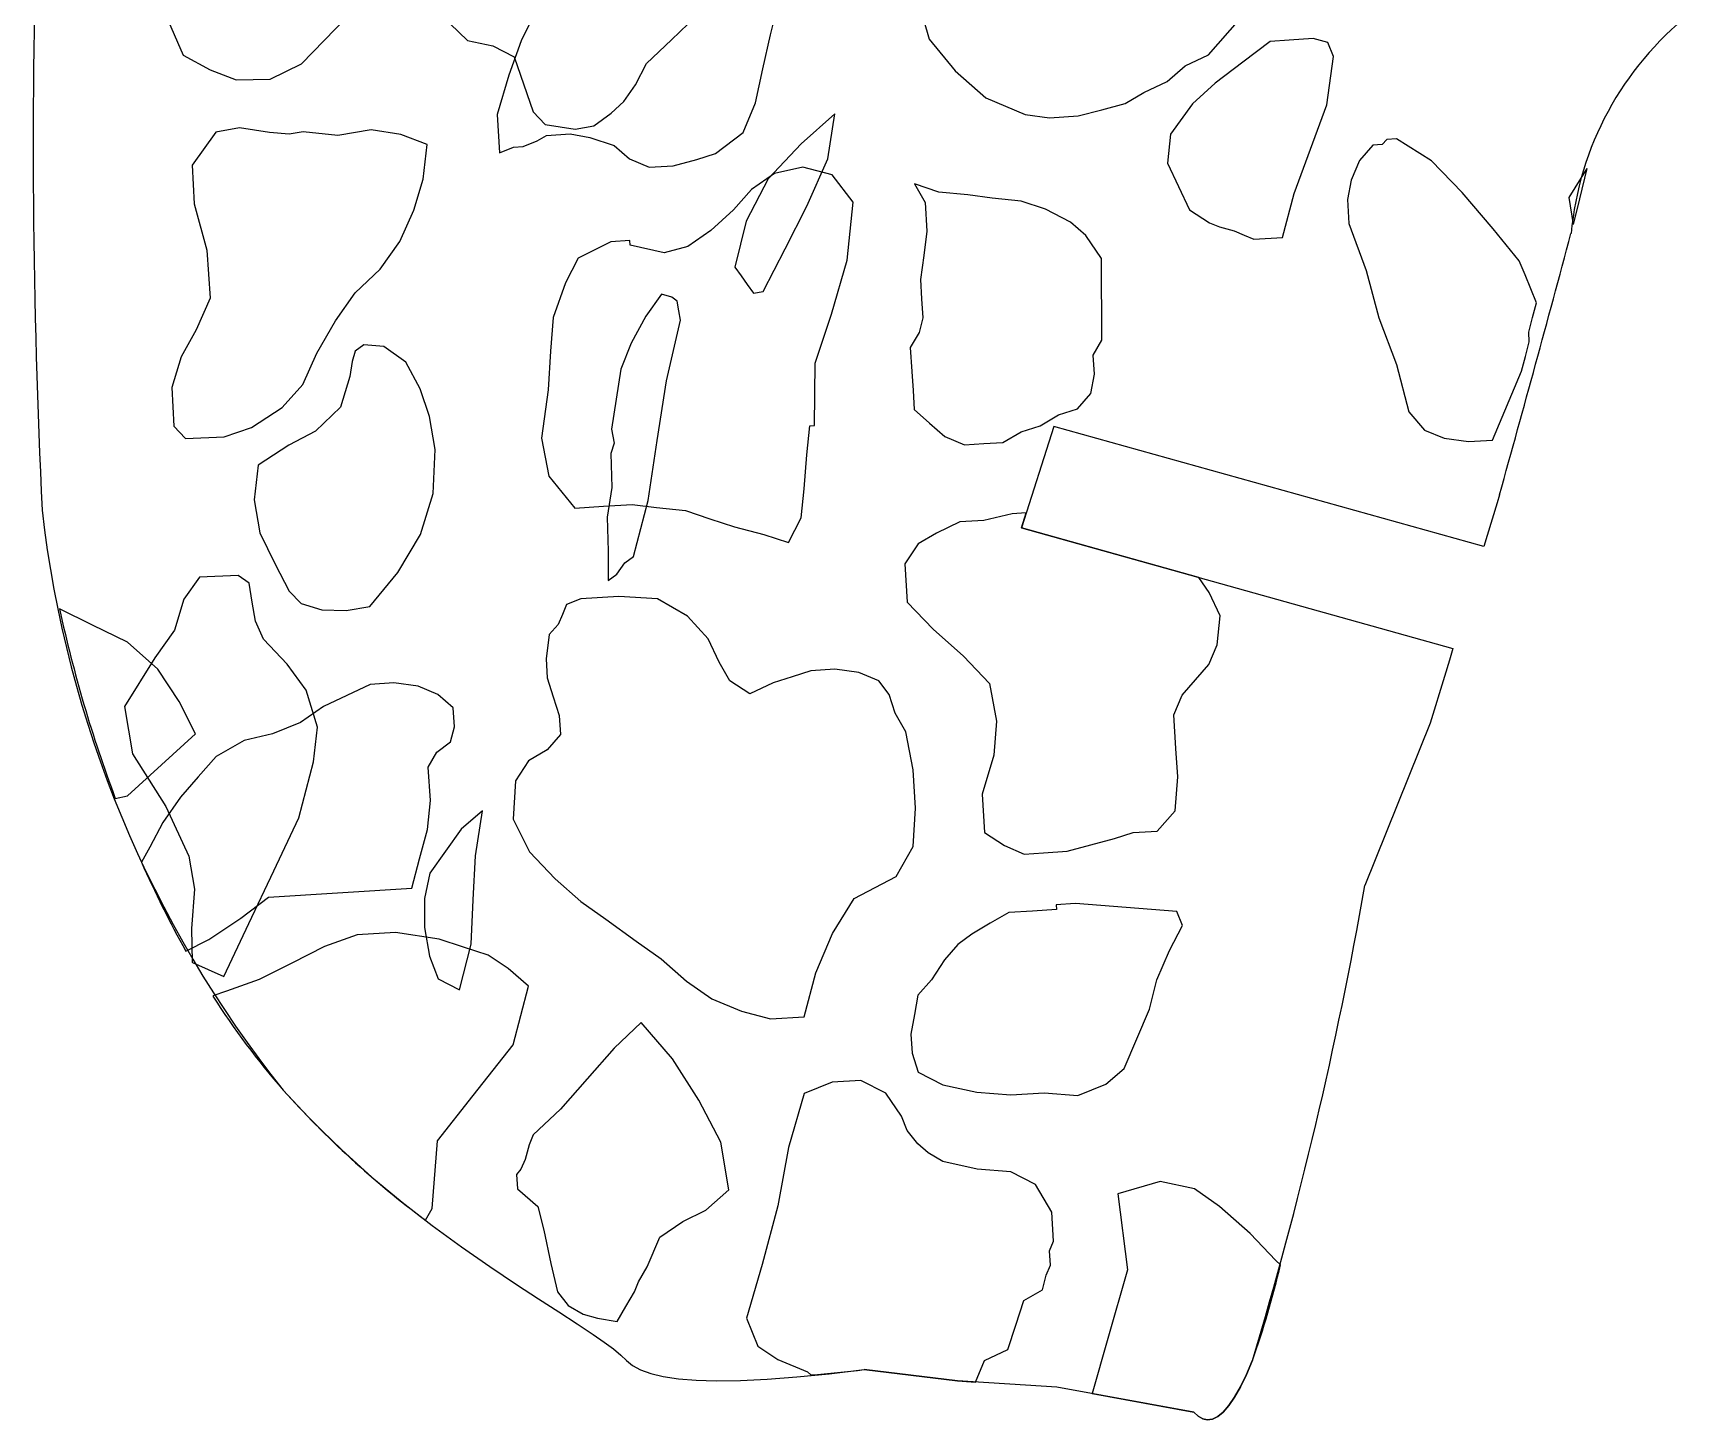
# Model space of a CAD drawing. Extents: x 1.3 to 15.6, y 3.2 to 7.5.
# Drawn here: x 6.313 to 7.807, y 3.374 to 4.625 of the extents above; entities that cross this region are included whole.
import ezdxf

# ---------------------------------------------------------------- set-up
doc = ezdxf.new("R2010")
doc.units = 0
doc.header["$MEASUREMENT"] = 0

msp = doc.modelspace()

# ---------------------------------------------------------------- linework, layer by layer
at = {"color": 7, "linetype": 'Continuous'}
for p, q in [((6.4266, 4.6541), (6.4481, 4.6051)), ((6.7683, 4.6491), (6.7529, 4.6178)), ((7.1098, 4.6578), (7.1209, 4.6195)), ((6.5547, 4.597), (6.5958, 4.6391)), ((6.6889, 4.6331), (6.7046, 4.6182)), ((6.8886, 4.6189), (6.9112, 4.6403)), ((6.9777, 4.6234), (6.9812, 4.6366)), ((7.3729, 4.6053), (7.4012, 4.6374)), ((6.7046, 4.6182), (6.7273, 4.6133)), ((6.7529, 4.6178), (6.7419, 4.5868)), ((6.8659, 4.5975), (6.8886, 4.6189)), ((6.971, 4.5927), (6.9777, 4.6234)), ((7.1209, 4.6195), (7.1444, 4.5907)), ((7.4285, 4.6174), (7.4037, 4.5985)), ((7.4457, 4.6185), (7.4285, 4.6174)), ((7.4673, 4.6199), (7.4457, 4.6185)), ((7.4805, 4.6164), (7.4673, 4.6199)), ((6.4481, 4.6051), (6.4723, 4.5917)), ((6.7273, 4.6133), (6.7465, 4.6034)), ((6.7465, 4.6034), (6.7638, 4.5538)), ((7.3519, 4.5953), (7.3729, 4.6053)), ((7.4797, 4.5601), (7.4856, 4.6038)), ((7.4856, 4.6038), (7.4805, 4.6164)), ((6.4723, 4.5917), (6.4958, 4.5826)), ((6.5264, 4.5834), (6.5547, 4.597)), ((6.856, 4.5783), (6.8659, 4.5975)), ((6.9643, 4.5619), (6.971, 4.5927)), ((7.1444, 4.5907), (7.1719, 4.5665)), ((7.3355, 4.5812), (7.3519, 4.5953)), ((7.4037, 4.5985), (7.3789, 4.5797)), ((6.4958, 4.5826), (6.5264, 4.5834)), ((6.7419, 4.5868), (6.7312, 4.5514)), ((6.8454, 4.5633), (6.856, 4.5783)), ((7.3145, 4.5712), (7.3355, 4.5812)), ((7.3789, 4.5797), (7.3584, 4.561)), ((6.8341, 4.5526), (6.8454, 4.5633)), ((6.953, 4.5352), (6.9643, 4.5619)), ((7.1719, 4.5665), (7.2075, 4.5514)), ((7.2765, 4.5558), (7.2978, 4.5615)), ((7.2978, 4.5615), (7.3145, 4.5712)), ((7.3584, 4.561), (7.3385, 4.5338)), ((7.465, 4.5202), (7.4797, 4.5601)), ((6.7312, 4.5514), (6.7334, 4.5169)), ((6.7638, 4.5538), (6.7745, 4.5425)), ((6.8185, 4.5412), (6.8341, 4.5526)), ((7.0359, 4.552), (7.0054, 4.5249)), ((7.0296, 4.5115), (7.0359, 4.552)), ((7.2075, 4.5514), (7.2293, 4.5485)), ((7.2293, 4.5485), (7.2552, 4.5501)), ((7.2552, 4.5501), (7.2765, 4.5558)), ((6.4775, 4.5356), (6.4563, 4.5057)), ((6.4988, 4.5393), (6.4775, 4.5356)), ((6.5123, 4.5372), (6.4988, 4.5393)), ((6.5258, 4.5351), (6.5123, 4.5372)), ((6.5436, 4.5337), (6.5258, 4.5351)), ((6.5564, 4.5359), (6.5436, 4.5337)), ((6.5877, 4.5325), (6.5564, 4.5359)), ((6.6175, 4.5376), (6.5877, 4.5325)), ((6.6445, 4.5334), (6.6175, 4.5376)), ((6.668, 4.5243), (6.6445, 4.5334)), ((6.7547, 4.5226), (6.7673, 4.5278)), ((6.7673, 4.5278), (6.7757, 4.5326)), ((6.7745, 4.5425), (6.788, 4.5404)), ((6.7757, 4.5326), (6.7972, 4.534)), ((6.788, 4.5404), (6.8015, 4.5383)), ((6.7972, 4.534), (6.8148, 4.5308)), ((6.8015, 4.5383), (6.8185, 4.5412)), ((6.8148, 4.5308), (6.8369, 4.5235)), ((6.9283, 4.5163), (6.953, 4.5352)), ((7.3385, 4.5338), (7.3359, 4.5076)), ((7.5337, 4.5289), (7.5296, 4.5243)), ((7.5423, 4.5294), (7.5337, 4.5289)), ((7.5739, 4.5098), (7.5423, 4.5294)), ((6.6645, 4.493), (6.668, 4.5243)), ((6.7334, 4.5169), (6.746, 4.5221)), ((6.746, 4.5221), (6.7547, 4.5226)), ((6.8369, 4.5235), (6.8506, 4.5114)), ((6.9113, 4.5109), (6.9283, 4.5163)), ((7.0054, 4.5249), (6.9757, 4.4935)), ((7.4502, 4.4803), (7.465, 4.5202)), ((7.521, 4.5237), (7.5089, 4.51)), ((7.5296, 4.5243), (7.521, 4.5237)), ((6.4563, 4.5057), (6.4579, 4.4709)), ((6.8506, 4.5114), (6.8684, 4.5039)), ((6.8684, 4.5039), (6.89, 4.5052)), ((6.89, 4.5052), (6.9113, 4.5109)), ((6.9814, 4.4981), (6.9607, 4.4838)), ((7.007, 4.504), (6.9814, 4.4981)), ((7.0334, 4.497), (7.007, 4.504)), ((7.0106, 4.4688), (7.0296, 4.5115)), ((7.3359, 4.5076), (7.3458, 4.4866)), ((7.5089, 4.51), (7.5014, 4.4922)), ((7.6017, 4.4812), (7.5739, 4.5098)), ((7.7142, 4.5028), (7.6978, 4.4765)), ((6.6561, 4.4653), (6.6645, 4.493)), ((6.9607, 4.4838), (6.9445, 4.4654)), ((6.9757, 4.4935), (6.956, 4.4551)), ((7.0523, 4.4723), (7.0334, 4.497)), ((7.1076, 4.4888), (7.1173, 4.4721)), ((7.1297, 4.4815), (7.1076, 4.4888)), ((7.3458, 4.4866), (7.3558, 4.4656)), ((7.5014, 4.4922), (7.4982, 4.4747)), ((6.4579, 4.4709), (6.4694, 4.429)), ((6.9909, 4.4303), (7.0106, 4.4688)), ((7.047, 4.42), (7.0523, 4.4723)), ((7.1173, 4.4721), (7.1189, 4.4462)), ((7.1558, 4.4789), (7.1297, 4.4815)), ((7.1777, 4.4759), (7.1558, 4.4789)), ((7.2038, 4.4733), (7.1777, 4.4759)), ((7.2259, 4.466), (7.2038, 4.4733)), ((7.4397, 4.4406), (7.4502, 4.4803)), ((7.4982, 4.4747), (7.4995, 4.4531)), ((7.6297, 4.4484), (7.6017, 4.4812)), ((7.6978, 4.4765), (7.7019, 4.4522)), ((6.6434, 4.4368), (6.6561, 4.4653)), ((6.9445, 4.4654), (6.924, 4.4468)), ((6.956, 4.4551), (6.9455, 4.4138)), ((7.2483, 4.4544), (7.2259, 4.466)), ((7.2621, 4.4423), (7.2483, 4.4544)), ((7.3558, 4.4656), (7.3739, 4.4538)), ((7.3739, 4.4538), (7.3828, 4.45)), ((7.4995, 4.4531), (7.5152, 4.4108)), ((6.924, 4.4468), (6.9033, 4.4325)), ((7.1189, 4.4462), (7.116, 4.4244)), ((7.2764, 4.4216), (7.2621, 4.4423)), ((7.3828, 4.45), (7.396, 4.4465)), ((7.396, 4.4465), (7.4049, 4.4427)), ((7.4049, 4.4427), (7.4138, 4.439)), ((7.4138, 4.439), (7.4397, 4.4406)), ((7.6532, 4.4196), (7.6297, 4.4484)), ((6.4694, 4.429), (6.4724, 4.3857)), ((6.6258, 4.4119), (6.6434, 4.4368)), ((6.8337, 4.4367), (6.8044, 4.4219)), ((6.851, 4.4378), (6.8337, 4.4367)), ((6.8513, 4.4335), (6.851, 4.4378)), ((6.882, 4.4268), (6.8513, 4.4335)), ((6.9033, 4.4325), (6.882, 4.4268)), ((6.9711, 4.3919), (6.9909, 4.4303)), ((7.116, 4.4244), (7.113, 4.4025)), ((6.6031, 4.3905), (6.6258, 4.4119)), ((6.8044, 4.4219), (6.7928, 4.3995)), ((6.9455, 4.4138), (6.9512, 4.406)), ((7.0328, 4.3714), (7.047, 4.42)), ((7.2767, 4.348), (7.2764, 4.4216)), ((7.5152, 4.4108), (7.5266, 4.3682)), ((7.6584, 4.4069), (7.6532, 4.4196)), ((6.7928, 4.3995), (6.7818, 4.3685)), ((6.9512, 4.406), (6.9569, 4.3982)), ((6.9569, 4.3982), (6.9626, 4.3904)), ((7.113, 4.4025), (7.1141, 4.3853)), ((7.6635, 4.3942), (7.6584, 4.4069)), ((7.6686, 4.3816), (7.6635, 4.3942)), ((6.4724, 4.3857), (6.4598, 4.3572)), ((6.5855, 4.3655), (6.6031, 4.3905)), ((6.8795, 4.3894), (6.8654, 4.3695)), ((6.8887, 4.3866), (6.8795, 4.3894)), ((6.8937, 4.3831), (6.8887, 4.3866)), ((6.8952, 4.3745), (6.8937, 4.3831)), ((6.9626, 4.3904), (6.9711, 4.3919)), ((7.1141, 4.3853), (7.1152, 4.368)), ((7.6651, 4.3684), (7.6686, 4.3816)), ((6.5685, 4.3363), (6.5855, 4.3655)), ((6.7818, 4.3685), (6.7794, 4.338)), ((6.8654, 4.3695), (6.852, 4.3453)), ((6.8841, 4.3113), (6.8966, 4.366)), ((6.8966, 4.366), (6.8952, 4.3745)), ((7.0182, 4.3272), (7.0328, 4.3714)), ((7.1152, 4.368), (7.1118, 4.3548)), ((7.5266, 4.3682), (7.5423, 4.3259)), ((7.6617, 4.3552), (7.6651, 4.3684)), ((6.4598, 4.3572), (6.4463, 4.333)), ((7.1118, 4.3548), (7.1039, 4.3413)), ((7.6622, 4.3465), (7.6617, 4.3552)), ((6.5559, 4.3079), (6.5685, 4.3363)), ((6.6033, 4.3379), (6.6005, 4.3286)), ((6.6111, 4.3436), (6.6033, 4.3379)), ((6.6289, 4.3423), (6.6111, 4.3436)), ((6.6488, 4.3281), (6.6289, 4.3423)), ((6.7794, 4.338), (6.7773, 4.3032)), ((6.852, 4.3453), (6.8428, 4.3218)), ((7.1039, 4.3413), (7.1053, 4.3198)), ((7.2689, 4.3345), (7.2767, 4.348)), ((7.27, 4.3172), (7.2689, 4.3345)), ((7.6587, 4.3333), (7.6622, 4.3465)), ((6.4463, 4.333), (6.4379, 4.3053)), ((6.6005, 4.3286), (6.5985, 4.3151)), ((6.6617, 4.304), (6.6488, 4.3281)), ((6.8428, 4.3218), (6.8387, 4.2948)), ((7.0175, 4.2709), (7.0182, 4.3272)), ((7.1053, 4.3198), (7.1064, 4.3025)), ((7.5423, 4.3259), (7.5536, 4.2833)), ((7.6289, 4.2578), (7.6552, 4.3201)), ((7.6552, 4.3201), (7.6587, 4.3333)), ((6.4379, 4.3053), (6.4395, 4.2705)), ((6.5375, 4.2872), (6.5559, 4.3079)), ((6.5985, 4.3151), (6.59, 4.2874)), ((6.6703, 4.2792), (6.6617, 4.304)), ((6.8757, 4.2573), (6.8841, 4.3113)), ((7.2668, 4.2997), (7.27, 4.3172)), ((6.7773, 4.3032), (6.7714, 4.2595)), ((6.8387, 4.2948), (6.8366, 4.2813)), ((7.1064, 4.3025), (7.1075, 4.2853)), ((7.2547, 4.286), (7.2668, 4.2997)), ((6.5098, 4.2693), (6.5375, 4.2872)), ((6.59, 4.2874), (6.5674, 4.266)), ((6.6754, 4.2494), (6.6703, 4.2792)), ((6.8366, 4.2813), (6.8345, 4.2677)), ((7.1075, 4.2853), (7.1213, 4.2731)), ((7.221, 4.2708), (7.2377, 4.2805)), ((7.2377, 4.2805), (7.2547, 4.286)), ((7.5536, 4.2833), (7.5677, 4.2669)), ((6.4395, 4.2705), (6.4502, 4.2592)), ((6.4502, 4.2592), (6.485, 4.2607)), ((6.485, 4.2607), (6.5098, 4.2693)), ((6.5674, 4.266), (6.5433, 4.2531)), ((6.7714, 4.2595), (6.7779, 4.2253)), ((6.8345, 4.2677), (6.8367, 4.255)), ((7.0105, 4.2444), (7.0132, 4.2706)), ((7.0132, 4.2706), (7.0175, 4.2709)), ((7.1213, 4.2731), (7.135, 4.261)), ((7.135, 4.261), (7.1528, 4.2535)), ((7.1873, 4.2557), (7.204, 4.2654)), ((7.204, 4.2654), (7.221, 4.2708)), ((7.2335, 4.2702), (7.2042, 4.1788)), ((7.6212, 4.1617), (7.2335, 4.2702)), ((7.5677, 4.2669), (7.5855, 4.2594)), ((7.5855, 4.2594), (7.6073, 4.2564)), ((6.5433, 4.2531), (6.5156, 4.2353)), ((6.6735, 4.2096), (6.6754, 4.2494)), ((6.8367, 4.255), (6.8339, 4.2457)), ((6.8339, 4.2457), (6.8347, 4.2152)), ((6.8674, 4.2032), (6.8757, 4.2573)), ((7.0081, 4.214), (7.0105, 4.2444)), ((7.1528, 4.2535), (7.1701, 4.2546)), ((7.1701, 4.2546), (7.1873, 4.2557)), ((7.6073, 4.2564), (7.6289, 4.2578)), ((6.5156, 4.2353), (6.5122, 4.204)), ((6.7779, 4.2253), (6.8014, 4.1965)), ((6.8347, 4.2152), (6.8305, 4.1882)), ((7.0055, 4.1878), (7.0081, 4.214)), ((6.5122, 4.204), (6.5173, 4.1742)), ((6.6622, 4.1726), (6.6735, 4.2096)), ((6.8273, 4.1981), (6.8531, 4.1998)), ((6.8531, 4.1998), (6.875, 4.1969)), ((6.8541, 4.1527), (6.8674, 4.2032)), ((7.6332, 4.2013), (7.6243, 4.1719)), ((7.6354, 4.2084), (7.6332, 4.2013)), ((6.8014, 4.1965), (6.8273, 4.1981)), ((6.8305, 4.1882), (6.8314, 4.1576)), ((6.875, 4.1969), (6.9011, 4.1942)), ((6.9011, 4.1942), (6.9232, 4.1869)), ((6.9232, 4.1869), (6.9454, 4.1797)), ((6.9939, 4.1654), (7.0055, 4.1878)), ((7.1702, 4.1853), (7.1486, 4.184)), ((7.1958, 4.1913), (7.1702, 4.1853)), ((7.2085, 4.1921), (7.1958, 4.1913)), ((7.2042, 4.1788), (7.2085, 4.1921)), ((6.5173, 4.1742), (6.5309, 4.1458)), ((6.6418, 4.1384), (6.6622, 4.1726)), ((6.9454, 4.1797), (6.9718, 4.1727)), ((6.9718, 4.1727), (6.9939, 4.1654)), ((7.1276, 4.174), (7.1109, 4.1642)), ((7.1486, 4.184), (7.1276, 4.174)), ((7.364, 4.134), (7.2042, 4.1788)), ((7.2042, 4.1788), (7.5933, 4.0699)), ((7.6243, 4.1719), (7.6212, 4.1617)), ((6.8314, 4.1576), (6.8315, 4.1313)), ((7.1109, 4.1642), (7.099, 4.1462)), ((6.5309, 4.1458), (6.5438, 4.1217)), ((6.8393, 4.137), (6.8428, 4.142)), ((6.8428, 4.142), (6.8463, 4.147)), ((6.8463, 4.147), (6.8541, 4.1527)), ((7.099, 4.1462), (7.1012, 4.1117)), ((6.4628, 4.1342), (6.4486, 4.1142)), ((6.4976, 4.1357), (6.4628, 4.1342)), ((6.5075, 4.1287), (6.4976, 4.1357)), ((6.5104, 4.1116), (6.5075, 4.1287)), ((6.6163, 4.1078), (6.6418, 4.1384)), ((6.8315, 4.1313), (6.8393, 4.137)), ((7.3735, 4.1203), (7.364, 4.134)), ((6.4486, 4.1142), (6.4402, 4.0865)), ((6.5133, 4.0946), (6.5104, 4.1116)), ((6.5438, 4.1217), (6.5545, 4.1104)), ((6.5545, 4.1104), (6.573, 4.1048)), ((6.7939, 4.1094), (6.7902, 4.1005)), ((6.8066, 4.1146), (6.7939, 4.1094)), ((6.8411, 4.1168), (6.8066, 4.1146)), ((6.8759, 4.1146), (6.8411, 4.1168)), ((6.9029, 4.099), (6.8759, 4.1146)), ((7.1012, 4.1117), (7.1244, 4.0872)), ((7.3835, 4.0993), (7.3735, 4.1203)), ((6.3664, 4.0909), (6.3366, 4.1055)), ((6.5205, 4.0783), (6.5133, 4.0946)), ((6.573, 4.1048), (6.595, 4.1041)), ((6.595, 4.1041), (6.6163, 4.1078)), ((6.7902, 4.1005), (6.7864, 4.0916)), ((6.9215, 4.0786), (6.9029, 4.099)), ((7.3808, 4.0731), (7.3835, 4.0993)), ((6.3977, 4.0756), (6.3664, 4.0909)), ((6.4402, 4.0865), (6.4225, 4.0615)), ((6.7783, 4.0825), (6.7754, 4.0606)), ((6.7864, 4.0916), (6.7783, 4.0825)), ((7.1244, 4.0872), (7.152, 4.0629)), ((6.4253, 4.0513), (6.3977, 4.0756)), ((6.5419, 4.0556), (6.5205, 4.0783)), ((6.9315, 4.0576), (6.9215, 4.0786)), ((7.3733, 4.0553), (7.3808, 4.0731)), ((7.5933, 4.0699), (7.5901, 4.0594)), ((6.4225, 4.0615), (6.395, 4.0174)), ((6.4444, 4.0222), (6.4253, 4.0513)), ((6.5591, 4.0322), (6.5419, 4.0556)), ((6.7754, 4.0606), (6.7765, 4.0434)), ((6.9412, 4.0408), (6.9315, 4.0576)), ((7.0142, 4.0498), (6.9973, 4.0444)), ((7.0358, 4.0512), (7.0142, 4.0498)), ((7.0576, 4.0483), (7.0358, 4.0512)), ((7.152, 4.0629), (7.1752, 4.0384)), ((7.3612, 4.0416), (7.3733, 4.0553)), ((7.5901, 4.0594), (7.5856, 4.0446)), ((6.6167, 4.0375), (6.5956, 4.0275)), ((6.6382, 4.0389), (6.6167, 4.0375)), ((6.6601, 4.036), (6.6382, 4.0389)), ((6.6779, 4.0284), (6.6601, 4.036)), ((6.7765, 4.0434), (6.7819, 4.0264)), ((6.9593, 4.029), (6.9412, 4.0408)), ((6.9803, 4.039), (6.9593, 4.029)), ((6.9973, 4.0444), (6.9803, 4.039)), ((7.0754, 4.0407), (7.0576, 4.0483)), ((7.0849, 4.0283), (7.0754, 4.0407)), ((7.1752, 4.0384), (7.1817, 4.0042)), ((7.3491, 4.0278), (7.3612, 4.0416)), ((7.5856, 4.0446), (7.5727, 4.0024)), ((6.4593, 3.9929), (6.4444, 4.0222)), ((6.5691, 3.9989), (6.5591, 4.0322)), ((6.5956, 4.0275), (6.5746, 4.0175)), ((6.6916, 4.0163), (6.6779, 4.0284)), ((6.7819, 4.0264), (6.7873, 4.0094)), ((7.0903, 4.0114), (7.0849, 4.0283)), ((7.3415, 4.01), (7.3491, 4.0278)), ((6.395, 4.0174), (6.4023, 3.9748)), ((6.5746, 4.0175), (6.5539, 4.0032)), ((6.6927, 3.9991), (6.6916, 4.0163)), ((6.7873, 4.0094), (6.7884, 3.9922)), ((7.1, 3.9947), (7.0903, 4.0114)), ((7.3435, 3.9798), (7.3415, 4.01)), ((6.4388, 3.9742), (6.4593, 3.9929)), ((6.5286, 3.9929), (6.503, 3.987)), ((6.5539, 4.0032), (6.5286, 3.9929)), ((6.5657, 3.9676), (6.5691, 3.9989)), ((6.6892, 3.9858), (6.6927, 3.9991)), ((6.7884, 3.9922), (6.7763, 3.9784)), ((7.1065, 3.9604), (7.1, 3.9947)), ((7.1817, 4.0042), (7.1793, 3.9737)), ((7.5727, 4.0024), (7.5138, 3.8562)), ((6.503, 3.987), (6.4779, 3.9724)), ((6.669, 3.9629), (6.6768, 3.9764)), ((6.6768, 3.9764), (6.6892, 3.9858)), ((6.7763, 3.9784), (6.7596, 3.9687)), ((7.3451, 3.954), (7.3435, 3.9798)), ((6.4023, 3.9748), (6.4323, 3.9273)), ((6.4183, 3.9556), (6.4388, 3.9742)), ((6.4779, 3.9724), (6.4617, 3.9541)), ((6.5524, 3.9171), (6.5657, 3.9676)), ((6.671, 3.9327), (6.669, 3.9629)), ((6.7596, 3.9687), (6.7478, 3.9506)), ((7.1087, 3.9259), (7.1065, 3.9604)), ((7.1793, 3.9737), (7.1686, 3.9384)), ((6.3979, 3.937), (6.4183, 3.9556)), ((6.4617, 3.9541), (6.4456, 3.9357)), ((6.7478, 3.9506), (6.7456, 3.9158)), ((7.3427, 3.9235), (7.3451, 3.954)), ((6.3868, 3.9347), (6.3979, 3.937)), ((6.4456, 3.9357), (6.4297, 3.913)), ((6.6683, 3.9066), (6.671, 3.9327)), ((7.1686, 3.9384), (7.1707, 3.9039)), ((6.4323, 3.9273), (6.4531, 3.8826)), ((6.5298, 3.8694), (6.5524, 3.9171)), ((6.7179, 3.9234), (6.6988, 3.907)), ((6.7117, 3.8829), (6.7179, 3.9234)), ((6.7456, 3.9158), (6.7605, 3.8865)), ((7.1066, 3.8912), (7.1087, 3.9259)), ((7.3266, 3.9052), (7.3427, 3.9235)), ((6.4297, 3.913), (6.4181, 3.8907)), ((6.6613, 3.8801), (6.6683, 3.9066)), ((6.6988, 3.907), (6.6847, 3.8871)), ((7.1707, 3.9039), (7.1888, 3.8921)), ((7.288, 3.8984), (7.305, 3.9038)), ((7.305, 3.9038), (7.3266, 3.9052)), ((6.4181, 3.8907), (6.4104, 3.8773)), ((6.6847, 3.8871), (6.6705, 3.8671)), ((6.7605, 3.8865), (6.7837, 3.862)), ((7.091, 3.8642), (7.1066, 3.8912)), ((7.1888, 3.8921), (7.2066, 3.8845)), ((7.2066, 3.8845), (7.2239, 3.8856)), ((7.2239, 3.8856), (7.2454, 3.887)), ((7.2454, 3.887), (7.2667, 3.8927)), ((7.2667, 3.8927), (7.288, 3.8984)), ((6.4531, 3.8826), (6.4582, 3.8528)), ((6.6543, 3.8537), (6.6613, 3.8801)), ((6.7097, 3.8431), (6.7117, 3.8829)), ((6.5073, 3.8217), (6.5298, 3.8694)), ((6.6705, 3.8671), (6.6656, 3.8444)), ((6.7837, 3.862), (6.8066, 3.8418)), ((7.0533, 3.8445), (7.091, 3.8642)), ((6.4582, 3.8528), (6.4555, 3.8173)), ((6.5002, 3.8266), (6.5249, 3.8455)), ((6.5249, 3.8455), (6.6543, 3.8537)), ((6.6656, 3.8444), (6.6657, 3.8181)), ((6.7077, 3.8033), (6.7097, 3.8431)), ((6.8066, 3.8418), (6.8293, 3.8259)), ((7.0336, 3.8129), (7.0533, 3.8445)), ((6.4711, 3.8074), (6.5002, 3.8266)), ((6.8293, 3.8259), (6.8565, 3.806)), ((7.1927, 3.8317), (7.176, 3.822)), ((7.2142, 3.8331), (7.1927, 3.8317)), ((7.2358, 3.8344), (7.2142, 3.8331)), ((7.2398, 3.839), (7.2355, 3.8387)), ((7.2355, 3.8387), (7.2358, 3.8344)), ((7.2485, 3.8396), (7.2398, 3.839)), ((7.2528, 3.8398), (7.2485, 3.8396)), ((7.3442, 3.8327), (7.2528, 3.8398)), ((7.3493, 3.82), (7.3442, 3.8327)), ((6.4555, 3.8173), (6.4563, 3.7869)), ((6.4848, 3.7741), (6.5073, 3.8217)), ((6.605, 3.8116), (6.5754, 3.8011)), ((6.6395, 3.8138), (6.605, 3.8116)), ((6.6789, 3.8077), (6.6395, 3.8138)), ((6.6657, 3.8181), (6.6701, 3.7925)), ((7.0186, 3.7773), (7.0336, 3.8129)), ((7.1593, 3.8122), (7.1469, 3.8028)), ((7.176, 3.822), (7.1593, 3.8122)), ((7.3377, 3.7976), (7.3493, 3.82)), ((6.4505, 3.797), (6.4711, 3.8074)), ((6.5754, 3.8011), (6.546, 3.7862)), ((6.701, 3.8004), (6.6789, 3.8077)), ((6.6972, 3.7621), (6.7077, 3.8033)), ((6.7231, 3.7932), (6.701, 3.8004)), ((6.8565, 3.806), (6.8792, 3.7901)), ((7.1469, 3.8028), (7.1348, 3.789)), ((7.3264, 3.7709), (7.3377, 3.7976)), ((6.4563, 3.7869), (6.4564, 3.7867)), ((6.4564, 3.7867), (6.4848, 3.7741)), ((6.546, 3.7862), (6.5167, 3.7714)), ((6.6701, 3.7925), (6.678, 3.772)), ((6.7412, 3.7813), (6.7231, 3.7932)), ((6.7596, 3.7652), (6.7412, 3.7813)), ((6.8792, 3.7901), (6.9021, 3.7699)), ((7.1348, 3.789), (7.1229, 3.771)), ((6.5167, 3.7714), (6.487, 3.7608)), ((6.678, 3.772), (6.6972, 3.7621)), ((6.9021, 3.7699), (6.9248, 3.754)), ((7.0081, 3.7377), (7.0186, 3.7773)), ((7.1229, 3.771), (7.1108, 3.7572)), ((7.3195, 3.7445), (7.3264, 3.7709)), ((6.487, 3.7608), (6.4748, 3.7565)), ((6.7456, 3.7123), (6.7596, 3.7652)), ((6.9248, 3.754), (6.9515, 3.7427)), ((7.1108, 3.7572), (7.1076, 3.7397)), ((6.9515, 3.7427), (6.9779, 3.7358)), ((6.9779, 3.7358), (7.0081, 3.7377)), ((7.1076, 3.7397), (7.1044, 3.7221)), ((7.3082, 3.7178), (7.3195, 3.7445)), ((6.8612, 3.7327), (6.8367, 3.7094)), ((6.8893, 3.6998), (6.8612, 3.7327)), ((7.1044, 3.7221), (7.1055, 3.7049)), ((6.7095, 3.6667), (6.7456, 3.7123)), ((6.8367, 3.7094), (6.8125, 3.6819)), ((7.2969, 3.6911), (7.3082, 3.7178)), ((6.9133, 3.6624), (6.8893, 3.6998)), ((7.1055, 3.7049), (7.1109, 3.6879)), ((7.2804, 3.6771), (7.2969, 3.6911)), ((6.8125, 3.6819), (6.7883, 3.6544)), ((7.0335, 3.6787), (7.0082, 3.6684)), ((7.0594, 3.6803), (7.0335, 3.6787)), ((7.0818, 3.6687), (7.0594, 3.6803)), ((7.1109, 3.6879), (7.1333, 3.6763)), ((7.1333, 3.6763), (7.164, 3.6696)), ((7.2551, 3.6668), (7.2804, 3.6771)), ((6.6775, 3.6257), (6.7095, 3.6667)), ((6.933, 3.6246), (6.9133, 3.6624)), ((7.0082, 3.6684), (6.994, 3.6199)), ((7.0961, 3.648), (7.0818, 3.6687)), ((7.164, 3.6696), (7.1945, 3.6673)), ((7.1945, 3.6673), (7.2247, 3.6692)), ((7.2247, 3.6692), (7.2551, 3.6668)), ((6.7883, 3.6544), (6.7637, 3.6312)), ((7.1012, 3.6353), (7.0961, 3.648)), ((6.7637, 3.6312), (6.76, 3.6223)), ((7.1107, 3.623), (7.1012, 3.6353)), ((6.6727, 3.5648), (6.6775, 3.6257)), ((6.76, 3.6223), (6.7565, 3.6091)), ((6.9401, 3.5818), (6.933, 3.6246)), ((6.994, 3.6199), (6.9843, 3.5673)), ((7.1199, 3.6149), (7.1107, 3.623)), ((6.7565, 3.6091), (6.7527, 3.6002)), ((7.1333, 3.6071), (7.1199, 3.6149)), ((7.1641, 3.6004), (7.1333, 3.6071)), ((6.7527, 3.6002), (6.7487, 3.5956)), ((6.7487, 3.5956), (6.7495, 3.5827)), ((7.1945, 3.598), (7.1641, 3.6004)), ((7.2169, 3.5864), (7.1945, 3.598)), ((7.2315, 3.5614), (7.2169, 3.5864)), ((7.3293, 3.5892), (7.2911, 3.5781)), ((7.3601, 3.5825), (7.3293, 3.5892)), ((6.7495, 3.5827), (6.7679, 3.5665)), ((6.9196, 3.5632), (6.9401, 3.5818)), ((7.2911, 3.5781), (7.2998, 3.5094)), ((7.3827, 3.5666), (7.3601, 3.5825)), ((6.6666, 3.5542), (6.6727, 3.5648)), ((6.7679, 3.5665), (6.7735, 3.5452)), ((6.8986, 3.5532), (6.9196, 3.5632)), ((6.9843, 3.5673), (6.9704, 3.5144)), ((7.2332, 3.5355), (7.2315, 3.5614)), ((7.4103, 3.5424), (7.3827, 3.5666)), ((6.7735, 3.5452), (6.7798, 3.5153)), ((6.8779, 3.5389), (6.8986, 3.5532)), ((7.4335, 3.5179), (7.4103, 3.5424)), ((6.8666, 3.5122), (6.8779, 3.5389)), ((7.2294, 3.5266), (7.2332, 3.5355)), ((7.2302, 3.5136), (7.2294, 3.5266)), ((6.7798, 3.5153), (6.7857, 3.4897)), ((6.8588, 3.4987), (6.8666, 3.5122)), ((6.9704, 3.5144), (6.9561, 3.4659)), ((7.2265, 3.5047), (7.2302, 3.5136)), ((7.4378, 3.5141), (7.4335, 3.5179)), ((6.855, 3.4898), (6.8588, 3.4987)), ((7.223, 3.4915), (7.2265, 3.5047)), ((7.2998, 3.5094), (7.282, 3.4477)), ((6.7857, 3.4897), (6.7952, 3.4773)), ((6.8472, 3.4763), (6.855, 3.4898)), ((7.199, 3.4597), (7.2063, 3.4818)), ((7.2063, 3.4818), (7.223, 3.4915)), ((6.7952, 3.4773), (6.8087, 3.4695)), ((6.8087, 3.4695), (6.8219, 3.466)), ((6.8394, 3.4628), (6.8472, 3.4763)), ((6.8219, 3.466), (6.8394, 3.4628)), ((6.9561, 3.4659), (6.9664, 3.4406)), ((7.1918, 3.4376), (7.199, 3.4597)), ((6.9664, 3.4406), (6.9845, 3.4287)), ((7.1707, 3.4276), (7.1918, 3.4376)), ((7.282, 3.4477), (7.2678, 3.398)), ((6.9845, 3.4287), (7.0112, 3.4174)), ((7.1626, 3.4083), (7.1707, 3.4276)), ((7.0112, 3.4174), (7.0142, 3.4147)), ((7.0622, 3.4195), (7.1465, 3.4093)), ((7.1465, 3.4093), (7.0622, 3.4195)), ((7.1465, 3.4093), (7.1626, 3.4083)), ((7.2361, 3.4038), (7.1465, 3.4093)), ((7.3596, 3.3812), (7.2361, 3.4038)), ((7.2678, 3.398), (7.3596, 3.3812))]:
    msp.add_line(p, q, dxfattribs=at)
at = {"color": 7, "linetype": 'Continuous', "flags": 128}
for points in [[(7.7142, 4.5028), (7.7075, 4.4754), (7.7019, 4.4522)], [(6.5383, 3.6716), (6.5643, 3.6437), (6.5911, 3.6176), (6.6183, 3.5932), (6.6457, 3.5705), (6.6727, 3.5495), (6.6991, 3.5302), (6.7246, 3.5125), (6.7487, 3.4963), (6.7686, 3.4833), (6.7869, 3.4715), (6.8035, 3.4608), (6.818, 3.4512), (6.8279, 3.4444), (6.8362, 3.4382), (6.8429, 3.4327), (6.8479, 3.4278)], [(6.8479, 3.4278), (6.8533, 3.4231), (6.8606, 3.4192), (6.8699, 3.4159), (6.8811, 3.4133), (6.8949, 3.4113), (6.9109, 3.4101), (6.9289, 3.4095), (6.9507, 3.4098), (6.9749, 3.411), (7.0016, 3.413), (7.0307, 3.4158), (7.0622, 3.4195)], [(7.4124, 3.4279), (7.407, 3.4151), (7.4016, 3.404), (7.3963, 3.3946), (7.3912, 3.3871), (7.3861, 3.3812), (7.3812, 3.3771), (7.3764, 3.3748), (7.3717, 3.3742), (7.3676, 3.3752), (7.3635, 3.3775), (7.3596, 3.3812)], [(7.3596, 3.3812), (7.3635, 3.3775), (7.3676, 3.3752), (7.3717, 3.3742), (7.3764, 3.3748), (7.3812, 3.3771), (7.3861, 3.3812), (7.3912, 3.3871), (7.3963, 3.3946), (7.4016, 3.404), (7.407, 3.4151), (7.4124, 3.4279)]]:
    msp.add_lwpolyline(points, dxfattribs=at)
at = {"color": 7, "linetype": 'Continuous'}
for centre, radius, start, end in [((12.8891, 4.5213), 6.5763, 173.18984, 182.84819), ((7.9852, 4.4179), 0.2865, 128.4493, 174.7434), ((-14.1657, 10.2979), 22.6355, 344.39381, 345.01259), ((7.3378, 4.3107), 1.0236, 186.5169, 218.6378), ((7.5231, 4.3616), 1.2138, 192.179, 200.5903), ((7.2906, 4.2671), 0.9627, 203.8889, 209.2299), ((3.9204, 4.4803), 3.6472, 343.2282, 350.1472), ((7.0571, 4.1261), 0.6897, 212.4092, 221.2208), ((7.1965, 4.2619), 0.8841, 221.8863, 233.1758), ((6.6909, 3.6871), 0.7667, 340.2383, 346.9572), ((6.924, 4.5604), 1.1492, 274.5034, 276.9067)]:
    msp.add_arc(centre, radius, start, end, dxfattribs=at)

doc.saveas('drawing.dxf')
